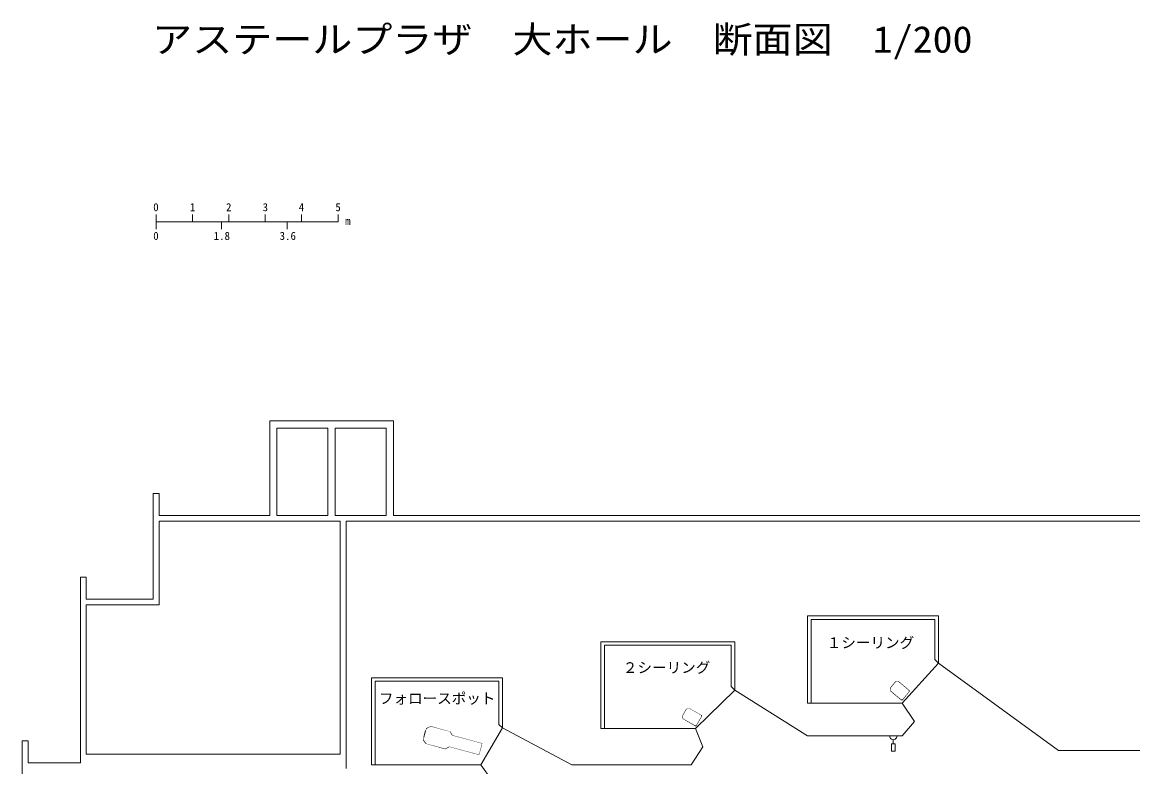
# Model space of a CAD drawing. Units: millimetres, scale not verified. Extents: x -35188 to 29201, y -22933 to 25193.
# Drawn here: x -28789 to 1727, y 1098 to 21570 of the extents above; entities that cross this region are included whole.
import ezdxf
from ezdxf.enums import TextEntityAlignment as Align

# ---------------------------------------------------------------- set-up
doc = ezdxf.new("R2010")
doc.units = ezdxf.units.MM
doc.header["$LTSCALE"] = 200
for name, color, linetype, lineweight in [('0-0', 7, 'Continuous', 9), ('0-7', 7, 'Continuous', 9), ('0-D', 7, 'Continuous', 18)]:
    doc.layers.add(name, color=color, linetype=linetype, lineweight=lineweight)
doc.layers.add('0-6', color=7, linetype='Continuous')
doc.layers.add('0-A', color=7, linetype='Continuous')
doc.styles.add('ＭＳ ゴシック', font='')
doc.styles.get('ＭＳ ゴシック').set_extended_font_data('MS Gothic')

# ---------------------------------------------------------------- blocks, each defined once
blk = doc.blocks.new('C8')
at = {"layer": '0-D'}
for p, q in [((-324.3, 383.8), (-324.3, -396.2)), ((305.7, 403.8), (-304.3, 403.8)), ((325.7, -396.2), (325.7, 383.8)), ((-324.3, -396.2), (-224.3, -496.2)), ((-224.3, -496.2), (225.7, -496.2)), ((225.7, -496.2), (325.7, -396.2))]:
    blk.add_line(p, q, dxfattribs=at)
for centre, start, end in [((-304.3, 383.8), 90, 180), ((-304.3, 383.8), 90, 180), ((305.7, 383.8), 0, 90), ((305.7, 383.8), 0, 90)]:
    blk.add_arc(centre, 20, start, end, dxfattribs=at)
for points in [[(-324.3, 383.8), (-324.3, -396.2), (-324.3, -396.2)], [(305.7, 403.8), (-304.3, 403.8), (-304.3, 403.8)], [(325.7, -396.2), (325.7, 383.8), (325.7, 383.8)], [(-324.3, -396.2), (-224.3, -496.2), (-224.3, -496.2)], [(-224.3, -496.2), (225.7, -496.2), (225.7, -496.2)], [(225.7, -496.2), (325.7, -396.2), (325.7, -396.2)]]:
    blk.add_solid(points, dxfattribs=at)
blk.add_wipeout([(-224.3, -496.2), (225.7, -496.2), (-324.3, 383.8), (-324.3, -396.2)])
blk.add_wipeout([(225.7, -496.2), (325.7, -396.2), (-304.3, 403.8), (-324.3, 383.8)])
blk.add_wipeout([(325.7, -396.2), (325.7, 383.8), (305.7, 403.8), (-304.3, 403.8)])
for points in [[(-304.3, 403.8, 0.41421), (-324.3, 383.8)], [(325.7, 383.8, 0.41421), (305.7, 403.8)]]:
    blk.add_hatch(color=256, dxfattribs=at).paths.add_polyline_path(points)
for centre, start, end in [((-304.3, 383.8), 90, 180), ((305.7, 383.8), 0, 90)]:
    blk.add_arc(centre, 20, start, end, dxfattribs=at)
for points in [[(-324.3, 383.8), (-324.3, -396.2), (-324.3, -396.2)], [(305.7, 403.8), (-304.3, 403.8), (-304.3, 403.8)], [(325.7, -396.2), (325.7, 383.8), (325.7, 383.8)], [(-324.3, -396.2), (-224.3, -496.2), (-224.3, -496.2)], [(-224.3, -496.2), (225.7, -496.2), (225.7, -496.2)], [(225.7, -496.2), (325.7, -396.2), (325.7, -396.2)]]:
    blk.add_solid(points, dxfattribs=at)
blk = doc.blocks.new('ﾌｫﾛｰｽﾎﾟｯﾄ')
at = {"layer": '0-D'}
for p, q in [((-324.1, 2190.4), (305.9, 2190.4)), ((-324.1, 490.4), (-324.1, 2190.4)), ((-494.1, 320.4), (-324.1, 490.4)), ((-494.1, -759.6), (-494.1, 320.4)), ((-324.1, -959.6), (-494.1, -759.6)), ((-214.1, -959.6), (-324.1, -959.6)), ((305.9, -959.6), (195.9, -959.6)), ((475.9, -759.6), (305.9, -959.6))]:
    blk.add_line(p, q, dxfattribs=at)
at = {"layer": '0-D', "lineweight": 9}
for p, q in [((-214.1, -959.6), (-184.1, -987.5)), ((-184.1, -987.5), (166, -987.5)), ((195.9, -959.6), (166, -987.5))]:
    blk.add_line(p, q, dxfattribs=at)
at = {"layer": '0-D'}
blk.add_lwpolyline([(305.9, 2190.4), (305.9, 490.4), (475.9, 320.4), (475.9, -759.6)], dxfattribs=at)
blk.add_circle((-306.7, 255.1), 0.01, dxfattribs=at)
blk.add_wipeout([(195.9, -959.6), (305.9, -959.6), (475.9, -759.6), (475.9, -759.6)])
blk.add_wipeout([(195.9, -959.6), (475.9, -759.6), (475.9, 320.4), (475.9, 320.4)])
blk.add_wipeout([(195.9, -959.6), (475.9, 320.4), (305.9, 490.4), (305.9, 490.4)])
blk.add_wipeout([(195.9, -959.6), (305.9, 490.4), (305.9, 2190.4), (305.9, 2190.4)])
blk.add_wipeout([(195.9, -959.6), (305.9, 2190.4), (-324.1, 2190.4), (-324.1, 2190.4)])
blk.add_wipeout([(195.9, -959.6), (-324.1, 2190.4), (-324.1, 490.4), (-324.1, 490.4)])
blk.add_solid([(-324.1, 2190.4), (305.9, 2190.4), (305.9, 2190.4)], dxfattribs=at)
blk.add_wipeout([(195.9, -959.6), (-324.1, 490.4), (-494.1, 320.4), (-494.1, 320.4)])
blk.add_wipeout([(195.9, -959.6), (-494.1, 320.4), (-494.1, -759.6), (-494.1, -759.6)])
for points in [[(-324.1, 490.4), (-324.1, 2190.4), (-324.1, 2190.4)], [(305.9, 2190.4), (305.9, 490.4), (305.9, 490.4)], [(-494.1, 320.4), (-324.1, 490.4), (-324.1, 490.4)], [(305.9, 490.4), (475.9, 320.4), (475.9, 320.4)]]:
    blk.add_solid(points, dxfattribs=at)
blk.add_wipeout([(195.9, -959.6), (-494.1, -759.6), (-324.1, -959.6), (-324.1, -959.6)])
for points in [[(-494.1, -759.6), (-494.1, 320.4), (-494.1, 320.4)], [(475.9, 320.4), (475.9, -759.6), (475.9, -759.6)], [(-324.1, -959.6), (-494.1, -759.6), (-494.1, -759.6)], [(-214.1, -959.6), (-324.1, -959.6), (-324.1, -959.6)], [(305.9, -959.6), (195.9, -959.6), (195.9, -959.6)], [(475.9, -759.6), (305.9, -959.6), (305.9, -959.6)]]:
    blk.add_solid(points, dxfattribs=at)

msp = doc.modelspace()

# ---------------------------------------------------------------- linework, layer by layer
at = {"layer": '0-0'}
for p, q in [((-18589.2, 10608.3), (-21989.2, 10608.3)), ((-21989.2, 8008.3), (-21989.2, 10608.3)), ((-20389.2, 10408.3), (-21789.2, 10408.3)), ((-21789.2, 8008.3), (-21789.2, 10408.3)), ((-20389.2, 8008.3), (-20389.2, 10408.3)), ((-18789.2, 10408.3), (-20189.2, 10408.3)), ((-20189.2, 8008.3), (-20189.2, 10408.3)), ((-18789.2, 8008.3), (-18789.2, 10408.3)), ((-18589.2, 8008.3), (-18589.2, 10608.3)), ((-25189.2, 5708.3), (-25189.2, 8608.3)), ((-21989.2, 8008.3), (-25029.2, 8008.3)), ((-20389.2, 8008.3), (-21789.2, 8008.3)), ((-18789.2, 8008.3), (-20189.2, 8008.3)), ((-18589.2, 8008.3), (7399.8, 8008.3)), ((-25029.2, 5548.3), (-25029.2, 7848.3)), ((-19889.2, 1048.3), (-19889.2, 7848.3)), ((-18589.2, 7848.3), (-19889.2, 7848.3)), ((-18589.2, 7848.3), (7570.8, 7848.3)), ((-27189.2, 1208.3), (-27189.2, 6308.3)), ((-27029.2, 6308.3), (-27189.2, 6308.3)), ((-27029.2, 5708.3), (-27029.2, 6308.3)), ((-25189.2, 5708.3), (-27029.2, 5708.3)), ((-27029.2, 1448.3), (-27029.2, 5548.3)), ((-25029.2, 5548.3), (-27029.2, 5548.3)), ((-3710.2, 4046.8), (-3710.2, 5148.3)), ((-12889.2, 4538.3), (-9209.2, 4538.3)), ((-12889.2, 2148.3), (-12889.2, 4538.3)), ((-12789.2, 4438.3), (-9309.2, 4438.3)), ((-12789.2, 2148.3), (-12789.2, 4438.3)), ((-9209.2, 3208.3), (-9209.2, 4538.3)), ((-3610.2, 3948.3), (-3710.2, 4046.8)), ((-19189.2, 3548.3), (-15589.2, 3548.3)), ((-19189.2, 1148.3), (-19189.2, 3548.3)), ((-7210.2, 1948.3), (-9209.2, 3208.3)), ((-4270.2, 2348.3), (-4610.2, 1948.3)), ((-7210.2, 1948.3), (-4610.2, 1948.3)), ((-4852.6, 1732.8), (-4852.6, 1836.8)), ((-28789.2, 214.7), (-28789.2, 1808.3)), ((-28629.2, 1808.3), (-28789.2, 1808.3)), ((-28629.2, 1208.3), (-28629.2, 1808.3)), ((-10089.2, 1648.3), (-10409.2, 1148.3)), ((-20049.2, 1448.3), (-27029.2, 1448.3)), ((-27189.2, 1208.3), (-28629.2, 1208.3)), ((-19189.2, 1148.3), (-16189.2, 1148.3)), ((-15889.2, 729.3), (-16189.2, 1148.3)), ((-10409.2, 1148.3), (-13689.2, 1148.3))]:
    msp.add_line(p, q, dxfattribs=at)
for points in [[(-25029.2, 8008.3), (-25029.2, 8608.3), (-25189.2, 8608.3)], [(-20049.2, 1448.3), (-20049.2, 7848.3), (-25029.2, 7848.3)], [(-9209.2, 3208.3), (-9309.2, 3305.3), (-9309.2, 4438.3)], [(-15589.2, 2168.3), (-15689.2, 2264.1), (-15689.2, 3448.3)], [(-13689.2, 1148.3), (-15589.2, 2168.3), (-15589.2, 3548.3)]]:
    msp.add_lwpolyline(points, dxfattribs=at)
msp.add_lwpolyline([(-4902.6, 1528.9), (-4802.6, 1528.9), (-4802.6, 1728.9), (-4902.6, 1728.9)], close=True, dxfattribs=at)
msp.add_arc((-4854.3, 1943.8), 100, 178.69805, 0, dxfattribs=at)
at = {"layer": '0-7'}
for p, q in [((-25111.6, 16281.1), (-25111.6, 15881.1)), ((-24111.6, 16281.1), (-24111.6, 16081.1)), ((-23111.6, 16281.1), (-23111.6, 16081.1)), ((-22111.6, 16281.1), (-22111.6, 16081.1)), ((-21111.6, 16281.1), (-21111.6, 16081.1)), ((-20111.6, 16281.1), (-20111.6, 16081.1)), ((-25111.6, 16081.1), (-20111.6, 16081.1)), ((-23311.6, 16081.1), (-23311.6, 15881.1)), ((-21511.6, 16081.1), (-21511.6, 15881.1))]:
    msp.add_line(p, q, dxfattribs=at)

# ---------------------------------------------------------------- block references
at = {"layer": '0-6', "xscale": 0.5, "yscale": 0.5}
for name, p, rotation in [('C8', (-4667.6, 3187.5), 230), ('C8', (-10372.7, 2464.2), 240), ('ﾌｫﾛｰｽﾎﾟｯﾄ', (-17256.9, 1866.9), 255)]:
    msp.add_blockref(name, p, dxfattribs=dict(at, rotation=rotation))

# ---------------------------------------------------------------- texts
at = {"layer": '0-7', "style": 'ＭＳ ゴシック', "width": 1.1}
msp.add_text('アステールプラザ\u3000大ホール\u3000断面図\u30001/200', height=733.1, dxfattribs=at).set_placement((-25217.8, 20511.6), align=Align.BOTTOM_LEFT)
at = {"layer": '0-7', "style": 'ＭＳ ゴシック'}
for s, p in [('１シーリング', (-6679.4, 4275.3)), ('２シーリング', (-12283.3, 3591.3)), ('フォロースポット', (-18987.5, 2744.2))]:
    msp.add_text(s, height=293.3, dxfattribs=at).set_placement(p, align=Align.BOTTOM_LEFT)
at = {"layer": '0-A', "style": 'ＭＳ ゴシック'}
for s, p in [('0', (-25189.1, 16308.4)), ('1', (-24183.5, 16308.4)), ('2', (-23189.5, 16308.4)), ('3', (-22183.9, 16308.4)), ('4', (-21190, 16308.4)), ('5', (-20184.4, 16308.4)), ('m', (-19915.5, 15928.4)), ('0', (-25189.1, 15519.1)), ('1.8', (-23528.6, 15519.1)), ('3.6', (-21716.2, 15519.1))]:
    msp.add_text(s, height=219.9, dxfattribs=at).set_placement(p, align=Align.BOTTOM_LEFT)

# ---------------------------------------------------------------- next in the draw order: linework, layer by layer
at = {"layer": '0-0'}
for p, q in [((-4610.2, 2848.3), (-3610.2, 3948.3)), ((-10289.2, 2148.3), (-9209.2, 3208.3)), ((-16189.2, 1148.3), (-15589.2, 2168.3)), ((-12889.2, 2148.3), (-10289.2, 2148.3)), ((-10289.2, 2148.3), (-10089.2, 1648.3))]:
    msp.add_line(p, q, dxfattribs=at)
for points in [[(5610.8, -2591.7), (5310.8, -1991.7), (5310.8, -1091.7), (5010.8, -1091.7), (5010.8, -1391.7), (4210.8, 348.3), (4210.8, 1248.3), (3910.8, 1248.3), (3910.8, 948.3), (3489.8, 1548.3), (2789.8, 1548.3), (2789.8, 2148.3), (2489.8, 2148.3), (2489.8, 1548.3), (-310.2, 1548.3), (-3610.2, 3948.3), (-3610.2, 5248.3), (-7210.2, 5248.3), (-7210.2, 2848.3), (-4610.2, 2848.3), (-4270.2, 2348.3)], [(-3710.2, 5148.3), (-7110.2, 5148.3), (-7110.2, 2848.3)], [(-19089.2, 1148.3), (-19089.2, 3448.3), (-15689.2, 3448.3)]]:
    msp.add_lwpolyline(points, dxfattribs=at)

doc.saveas('drawing.dxf')
